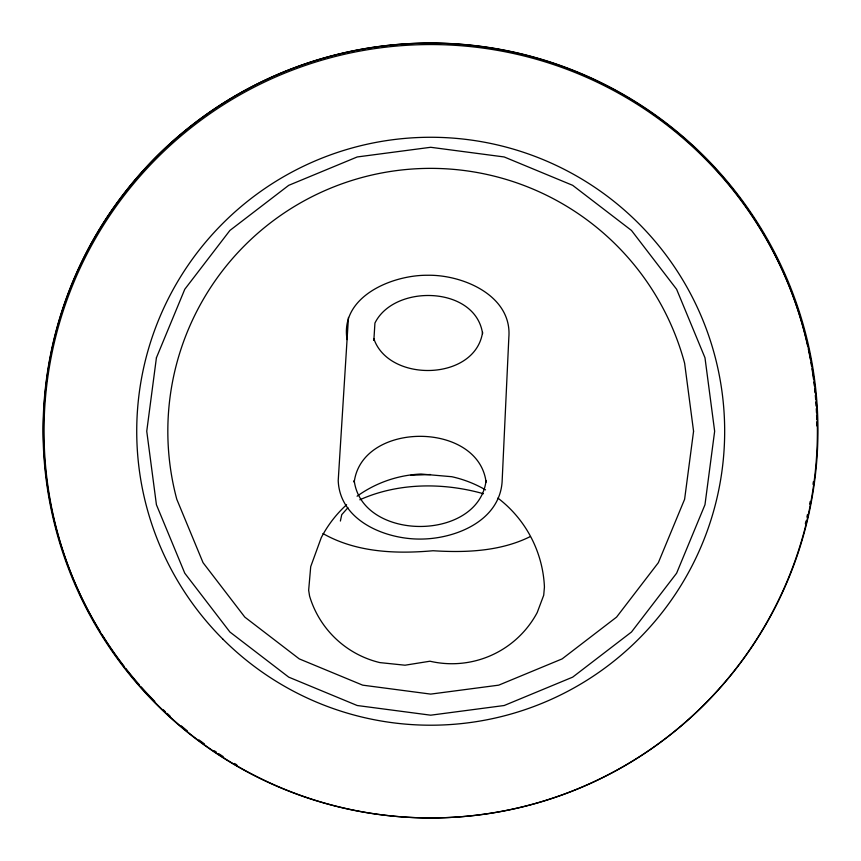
<?xml version="1.0" encoding="UTF-8"?>
<svg xmlns="http://www.w3.org/2000/svg" width="861" height="861" viewBox="0 0 861 861"><rect width="100%" height="100%" fill="white"/><g stroke="black" fill="none" stroke-linecap="round" stroke-linejoin="round"><path stroke-width="1.29" d="M348.457 317.44L338.212 480.621C339.815 520.754 385.233 539.223 420.146 539.072C454.673 539.094 499.068 521.475 502.092 482.171L508.84 337.394C512.295 295.732 462.949 274.584 427.605 275.262C392.315 274.896 339.794 296.539 347.069 339.568M482.601 332.163C475.466 381.143 388.892 383.027 373.857 338.75L373.857 340.299L374.933 323.058C394.403 283.592 475.81 285.949 482.601 333.713M486.088 480.621C478.35 541.741 361.954 541.741 354.215 480.621L354.215 482.171C361.954 421.051 478.35 421.051 486.088 482.171M340.386 521.045L341.752 514.652L347.93 507.71M359.823 499.8C398.148 482.558 443.383 482.386 483.462 493.74M530.096 536.672C500.306 551.449 465.693 552.784 433.051 550.739C395.909 554.097 356.088 552.439 322.961 533.551M410.88 475.25L430.511 474.529M346.585 504.74A118.312 118.312 0 0 0 321.271 537.63L310.713 566.656L308.658 590.248L309.583 596.07A96.798 96.798 0 0 0 379.895 662.604L405.025 665.209L429.983 661.216A96.701 96.701 0 0 0 537.199 612.569L543.711 595.242L544.432 587.041A118.312 118.312 0 0 0 497.895 498.088M357.089 496.227A118.312 118.312 0 0 1 421.04 474.034L451.81 476.714A118.312 118.312 0 0 1 485.529 489.855M813.376 481.676A386.729 386.729 0 0 1 813.01 484.334M810.179 501.5A386.729 386.729 0 0 1 809.674 504.115M807.478 514.544A386.729 386.729 0 0 1 806.897 517.138M805.971 521.013A386.729 386.729 0 0 1 805.347 523.574M236.775 764.794A386.729 386.729 0 0 1 234.493 763.459M223.193 756.571A386.729 386.729 0 0 1 218.716 753.687M216.488 752.223A386.729 386.729 0 0 1 214.271 750.749M204.391 743.872A386.729 386.729 0 0 1 198.988 739.922M187.343 730.892A386.729 386.729 0 0 1 181.144 725.78M170.101 716.126A386.729 386.729 0 0 1 167.163 713.425M165.226 711.616A386.729 386.729 0 0 1 163.299 709.787M154.819 701.457A386.729 386.729 0 0 1 141.215 686.938M139.45 684.947A386.729 386.729 0 0 1 125.792 668.48M124.145 666.36A386.729 386.729 0 0 1 102.028 634.579M99.941 631.188A386.729 386.729 0 0 1 285.83 71.076A386.729 386.729 0 0 1 807.769 346.499M808.339 349.103A386.729 386.729 0 0 1 810.427 359.564M810.901 362.201A386.729 386.729 0 0 1 811.579 366.151M812.009 368.788A386.729 386.729 0 0 1 813.559 379.4M813.903 382.058A386.729 386.729 0 0 1 814.377 386.04M814.667 388.709A386.729 386.729 0 0 1 815.076 392.702M815.324 395.371A386.729 386.729 0 0 1 815.658 399.364M815.862 402.022A386.729 386.729 0 0 1 816.131 406.026M816.282 408.684A386.729 386.729 0 0 1 816.486 412.667M816.594 415.325A386.729 386.729 0 0 1 816.723 419.307M816.788 421.955A386.729 386.729 0 0 1 816.841 425.915M156.422 357.745L146.747 431.232L156.422 504.729L184.781 573.211L229.909 632.017L288.726 677.144L357.207 705.514L430.694 715.19L504.191 705.514L572.673 677.144L631.479 632.017L676.606 573.211L704.976 504.729L714.652 431.232L704.976 357.745L676.606 289.264L631.479 230.447L572.673 185.33L504.191 156.96L430.694 147.285L357.207 156.96L288.726 185.33L229.909 230.447L184.781 289.264L156.422 357.745M693.568 431.232L684.613 499.272L658.353 562.674L616.573 617.111L562.136 658.891L498.734 685.152L430.694 694.106L362.664 685.152L299.262 658.891L244.815 617.111L203.045 562.674L176.785 499.272A262.874 262.874 0 0 1 362.664 177.323A262.874 262.874 0 0 1 684.613 363.202L693.568 431.232M237.356 766.118A386.686 386.686 0 0 0 817.39 431.232A386.686 386.686 0 0 0 237.356 96.357A386.686 386.686 0 0 0 237.356 766.118M222.827 639.099A293.967 293.967 0 0 0 714.652 507.323A293.967 293.967 0 0 0 354.614 147.285A293.967 293.967 0 0 0 222.827 639.099M236.775 766.042A387.45 387.45 0 0 0 817.95 430.5A387.45 387.45 0 0 0 236.775 94.958A387.45 387.45 0 0 0 236.775 766.042"/></g></svg>
